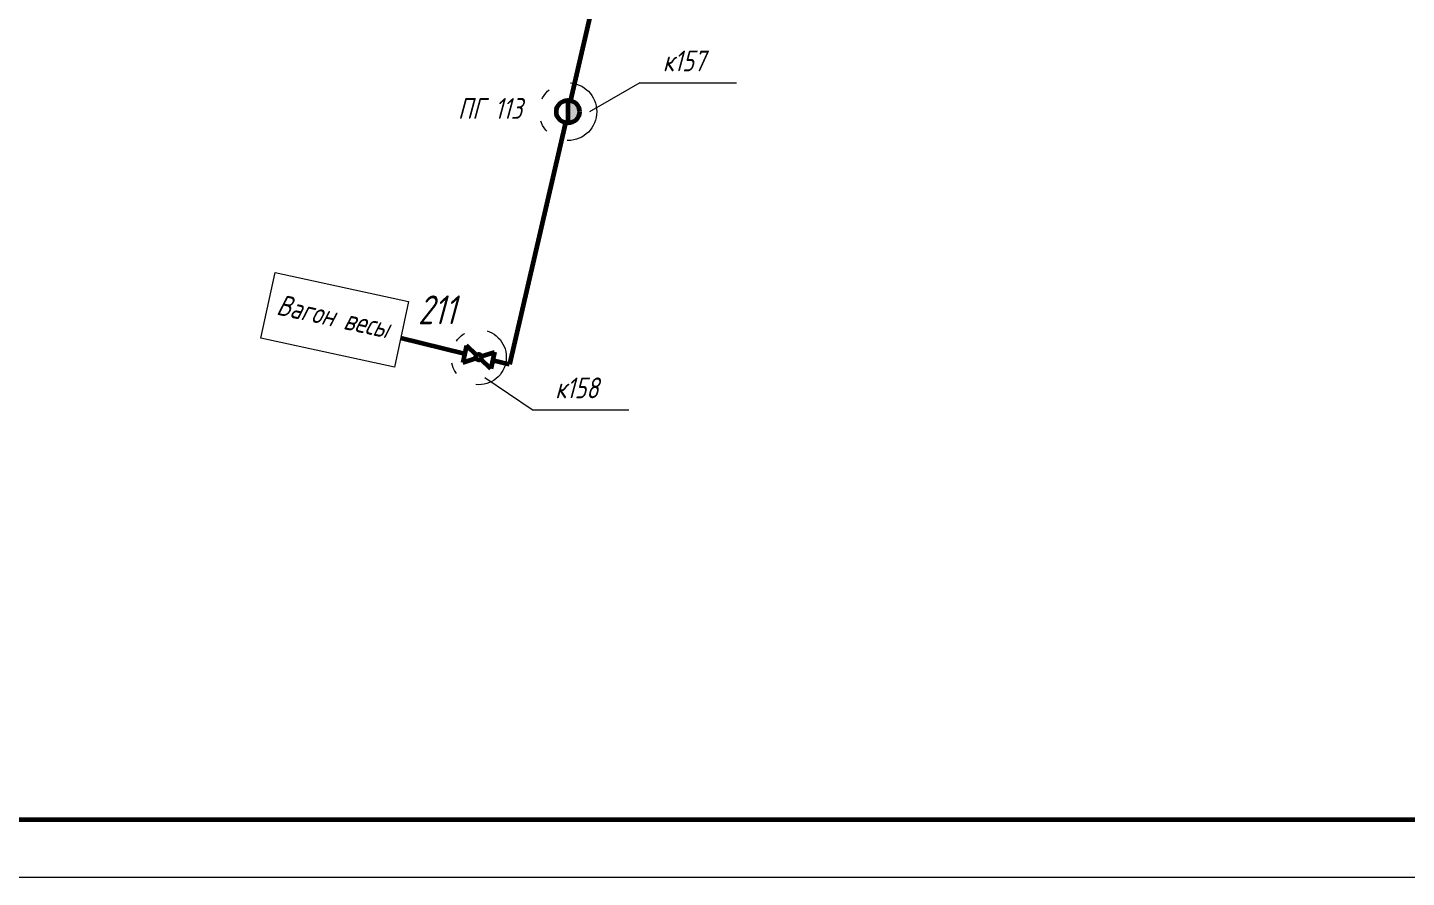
# Model space of a CAD drawing. Header units: millimetres. Extents: x 0 to 841, y 0 to 594.
# Drawn here: x 244.6 to 364.1, y 0 to 73.6 of the extents above; entities that cross this region are included whole.
import ezdxf

# ---------------------------------------------------------------- set-up
doc = ezdxf.new("R2010")
doc.units = ezdxf.units.MM
for name, pattern in [('K5LT_BASIC', [0]), ('K5LT_CHAIN_LINE_WITH_2_POINTS', [12, 4, -2, 1, -2, 1, -2]), ('K5LT_THIN', [0])]:
    doc.linetypes.add(name, pattern=pattern)
doc.styles.add('KTEXTSTYLE', font='GOST_AU.SHX', dxfattribs={"width": 0.96, "height": 5})

# ---------------------------------------------------------------- blocks, each defined once
blk = doc.blocks.new('U221')
at = {"color": 7, "linetype": 'K5LT_THIN', "lineweight": 18, "true_color": 0xffffff}
for q in [(293.32, 66.34), (306.03, 68.84)]:
    blk.add_line((297.66, 68.84), q, dxfattribs=at)
at = {"color": 7, "insert": (299.66, 71.64), "char_height": 1.8, "attachment_point": 1, "style": 'KTEXTSTYLE'}
blk.add_mtext('\\H5.0;\\W1.000;\\Q15;\\Q15;\\W0.965;\\H1.80;к157', dxfattribs=at)
blk = doc.blocks.new('U222')
at = {"color": 7, "linetype": 'K5LT_THIN', "lineweight": 18, "true_color": 0xffffff}
for q in [(284.25, 43.28), (296.71, 40.51)]:
    blk.add_line((288.34, 40.51), q, dxfattribs=at)
at = {"color": 7, "insert": (290.34, 43.31), "char_height": 1.8, "attachment_point": 1, "style": 'KTEXTSTYLE'}
blk.add_mtext('\\H5.0;\\W1.000;\\Q15;\\Q15;\\W0.965;\\H1.80;к158', dxfattribs=at)
blk = doc.blocks.new('U449')
at = {"color": 143, "linetype": 'K5LT_BASIC', "lineweight": 60, "true_color": 0x33acca}
for p, q in [((282.66, 46.08), (282.32, 44.62)), ((283.53, 45.25), (282.66, 46.08)), ((283.95, 45.15), (285.09, 45.52)), ((285.09, 45.52), (284.76, 44.06)), ((282.32, 44.62), (283.47, 44.99)), ((284.76, 44.06), (283.89, 44.9))]:
    blk.add_line(p, q, dxfattribs=at)
blk.add_circle((283.71, 45.07), 0.25, dxfattribs=at)
blk = doc.blocks.new('U451')
at = {"true_color": 0x003366}
blk.add_hatch(color=148, dxfattribs=at).paths.add_polyline_path([(291.44, 67.34), (291.44, 65.34), (292.15, 65.63), (292.44, 66.34), (292.15, 67.05)])
at = {"color": 143, "linetype": 'K5LT_BASIC', "lineweight": 60, "true_color": 0x33acca}
blk.add_line((291.44, 67.34), (291.44, 65.34), dxfattribs=at)
blk.add_circle((291.44, 66.34), 1, dxfattribs=at)
blk = doc.blocks.new('U627')
at = {"color": 7, "linetype": 'K5LT_THIN', "lineweight": 18, "true_color": 0xffffff}
for p, q in [((264.84, 46.71), (266.07, 52.4)), ((266.07, 52.4), (277.64, 49.89)), ((277.64, 49.89), (276.41, 44.21)), ((276.41, 44.21), (264.84, 46.71))]:
    blk.add_line(p, q, dxfattribs=at)
blk = doc.blocks.new('U658')
at = {"color": 143, "linetype": 'K5LT_BASIC', "lineweight": 60, "true_color": 0x33acca}
blk.add_line((836, 5), (20, 5), dxfattribs=at)
at = {"color": 7, "linetype": 'K5LT_THIN', "lineweight": 18, "true_color": 0xffffff}
blk.add_line((841, 0), (0, 0), dxfattribs=at)

msp = doc.modelspace()

# ---------------------------------------------------------------- linework, layer by layer
at = {"color": 143, "linetype": 'K5LT_BASIC', "lineweight": 60, "true_color": 0x33acca}
for p, q in [((297.5, 92.58), (291.67, 67.32)), ((291.22, 65.37), (286.39, 44.45)), ((291.23, 65.36), (291.12, 64.88)), ((282.49, 45.35), (276.95, 46.71)), ((286.39, 44.45), (284.93, 44.79))]:
    msp.add_line(p, q, dxfattribs=at)
at = {"color": 7, "linetype": 'K5LT_CHAIN_LINE_WITH_2_POINTS', "lineweight": 18, "true_color": 0xffffff}
for centre, radius in [((291.44, 66.34), 2.5), ((283.71, 45.07), 2.39)]:
    msp.add_circle(centre, radius, dxfattribs=at)

# ---------------------------------------------------------------- block references
for name in ['U658', 'U221', 'U451', 'U627', 'U449', 'U222']:
    msp.add_blockref(name, (0, 0))

# ---------------------------------------------------------------- texts
at = {"color": 7, "attachment_point": 1, "style": 'KTEXTSTYLE'}
for s, insert, char_height in [('\\H5.0;\\W1.000;\\Q15;\\Q15;\\W0.965;\\H1.80;ПГ 113', (281.91, 67.52), 1.8), ('\\H5.0;\\W1.000;\\Q15;\\Q15;\\W0.965;\\H2.50;211', (278.44, 50.42), 2.5)]:
    msp.add_mtext(s, dxfattribs=dict(at, insert=insert, char_height=char_height))
at = {"color": 7, "insert": (266.49, 50.54), "char_height": 1.8, "attachment_point": 1, "rotation": 347.7939, "style": 'KTEXTSTYLE'}
msp.add_mtext('\\H5.0;\\W1.000;\\Q15;\\Q15;\\W0.965;\\H1.80;Вагон весы', dxfattribs=at)

doc.saveas('drawing.dxf')
